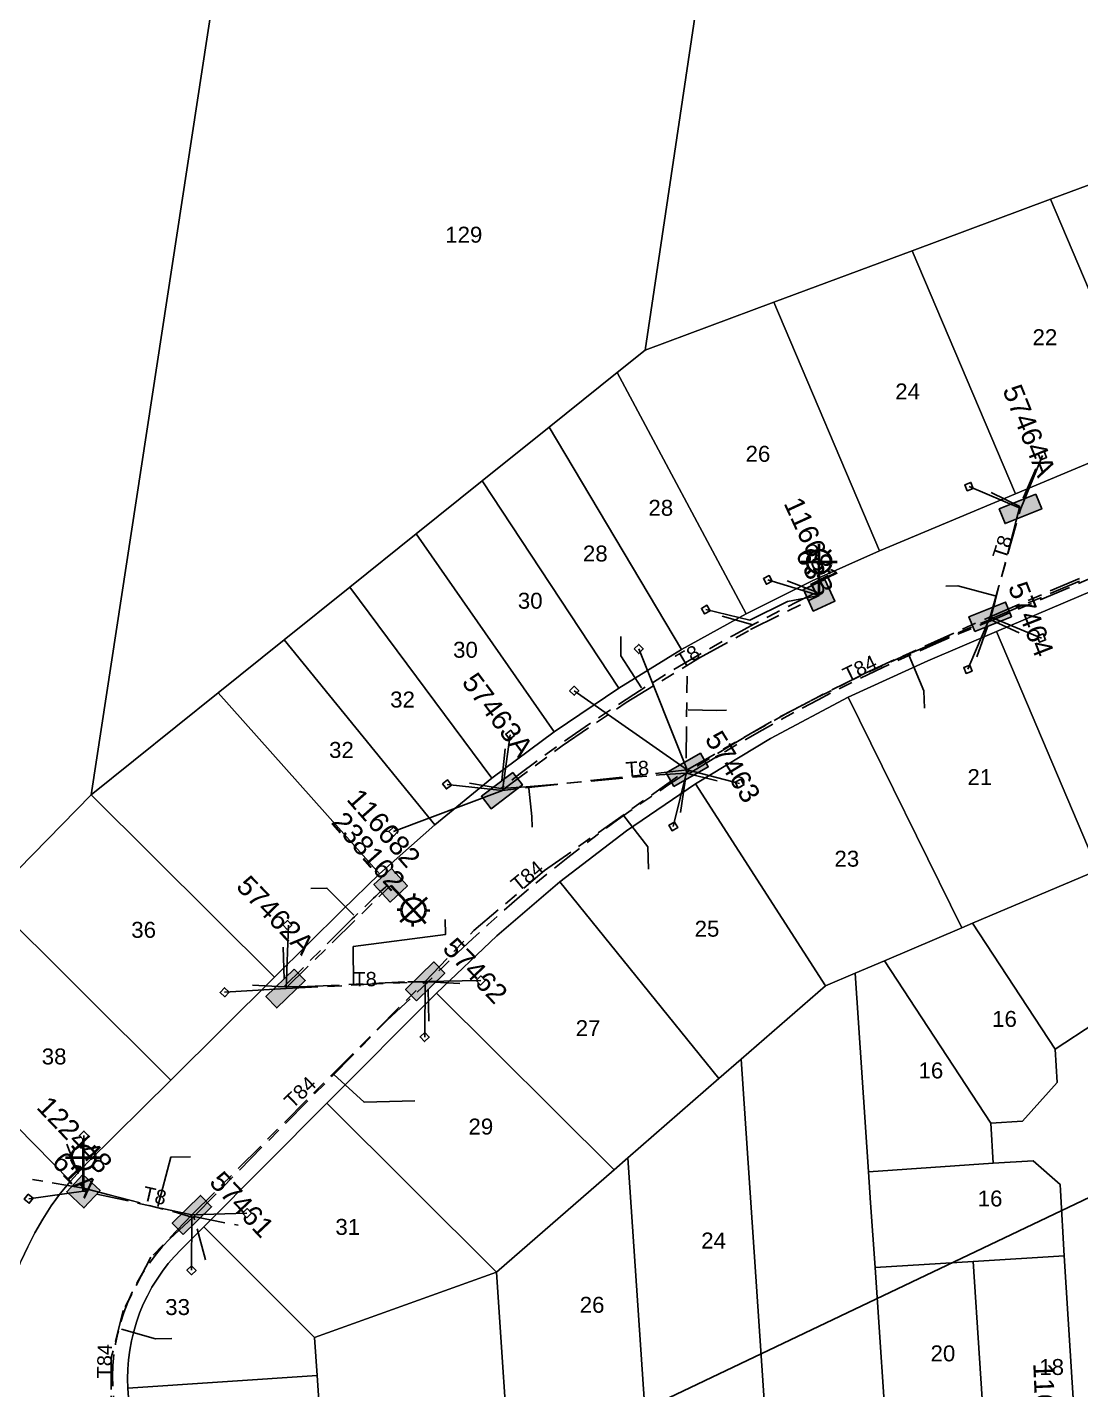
# Model space of a CAD drawing. Header units: metres. Extents: x 302094 to 304730, y 6265242 to 6268907.
# Drawn here: x 303375.8 to 303507.9, y 6267521.4 to 6267692.2 of the extents above; entities that cross this region are included whole.
import ezdxf
from ezdxf.enums import TextEntityAlignment as Align

# ---------------------------------------------------------------- set-up
doc = ezdxf.new("R2010")
doc.units = ezdxf.units.M
doc.linetypes.add('Cable Exist UG', pattern=[8.2, 4, -1.2, 1.8, -1.2])
doc.layers.get('0').update_dxf_attribs({"color": 6})
for name, color, linetype in [('_User_LV_Exist', 7, 'Continuous'), ('Duct_SP_EXT', 7, 'Continuous'), ('Equip_SP_SL_EXT', 7, 'Continuous'), ('Mains_LV_EXT', 5, 'Continuous'), ('Mains_LV_SL_EXT', 4, 'Continuous'), ('Services_SP_EXT', 7, 'Continuous'), ('SupportsUG_SP_LV_EXT', 7, 'Continuous'), ('SupportsUG_SP_LV_SL_EXT', 7, 'Continuous'), ('Trench_SP_EXT', 7, 'Continuous')]:
    doc.layers.add(name, color=color, linetype=linetype)
for name, color, linetype, lineweight in [('Cadastre Buildings_SP_EXT', 9, 'Continuous', 5), ('Cadastre Land Parcels_SP_EXT', 7, 'Continuous', 5), ('Cadastre Roads_SP_EXT', 9, 'Continuous', 5)]:
    doc.layers.add(name, color=color, linetype=linetype, lineweight=lineweight)
doc.styles.add('COLUMN_LABEL', font='arial.ttf')
doc.styles.add('iecARIAL', font='arial.ttf', dxfattribs={"height": 2})
doc.styles.add('POLE_LABEL', font='arial.ttf')
doc.styles.get("Standard").update_dxf_attribs({"font": 'arial.ttf'})

# ---------------------------------------------------------------- blocks, each defined once
blk = doc.blocks.new('COLUMN_EXT')
blk.add_hatch(color=256).paths.add_polyline_path([(-1.49, 1.48), (-1.49, -1.49), (1.48, -1.49), (1.48, 1.48)])
blk.add_lwpolyline([(-1.49, -1.49), (1.48, -1.49), (1.48, 1.48), (-1.49, 1.48)], close=True)
for tag, height, style, flags, p in [('ASSET_NUM', 2.5, 'COLUMN_LABEL', 8, (2, 2)), ('STRUCTURE_PLANT_NUMBER', 0.2, 'POLE_LABEL', 9, (1.81, 0.03)), ('STREET_CODE', 0.2, 'COLUMN_LABEL', 9, (1.81, -0.2))]:
    blk.add_attdef(tag, text='', height=height, dxfattribs=dict(style=style, flags=flags)).set_placement(p, align=Align.MIDDLE_LEFT)
at = {"flags": 9}
for tag, p in [('COLUMN_TYPE', (1.81, -0.4)), ('OWNED_BY', (1.81, -0.6)), ('STATE', (1.81, -0.8)), ('USAGE', (1.81, -1)), ('STREETNAME', (1.81, -1.6)), ('SUBURB', (1.81, -1.8)), ('LEGEND', (1.81, -1.2)), ('LOCATION', (1.81, -1.4)), ('NOTES', (1.81, -2))]:
    blk.add_attdef(tag, text='', height=0.2, dxfattribs=at).set_placement(p, align=Align.MIDDLE_LEFT)
at = {"flags": 1}
blk.add_attdef('Z', (1.81, -2.35), '', height=0.2, dxfattribs=at)
blk = doc.blocks.new('PILLAR_EXT')
blk.add_hatch(color=256).paths.add_polyline_path([(-2.475, 0.99), (-2.475, -0.99), (2.475, -0.99), (2.475, 0.99)])
blk.add_lwpolyline([(-2.475, -0.99), (2.475, -0.99), (2.475, 0.99), (-2.475, 0.99)], close=True)
at = {"style": 'iecARIAL', "flags": 8}
blk.add_attdef('ASSET_NUM', (1.5, 3.5), '', height=2.5, dxfattribs=at)
for tag, p, flags in [('OWNED_BY', (0, -0.2), 9), ('STATE', (0, -0.4), 9), ('SUPPORT_TYPE', (0, -0.6), 9), ('STREETNAME', (0, -1.8), 9), ('USAGE', (0, -0.8), 9), ('LEGEND', (0, -1), 9), ('LOCATION', (0, -1.2), 9), ('NOTES', (0, -1.4), 9), ('PARENT', (0, -1.6), 9), ('SUBURB', (0, -2), 1)]:
    blk.add_attdef(tag, p, '', height=0.2, dxfattribs=dict(flags=flags))
blk = doc.blocks.new('SL_LANTERN_EXT')
at = {"lineweight": 40}
for p, q in [((-1.46, 5.68), (-1.06, 5.28)), ((0, 1.97), (0, 6.47)), ((1.46, 5.68), (1.06, 5.28)), ((-2.25, 4.22), (2.25, 4.22)), ((-1.46, 2.76), (-1.06, 3.16)), ((0, 0), (0, 2.72)), ((1.46, 2.76), (1.06, 3.16))]:
    blk.add_line(p, q, dxfattribs=at)
blk.add_circle((0, 4.22), 1.5, dxfattribs=at)
at = {"style": 'iecARIAL', "flags": 8}
blk.add_attdef('ASSET_NUM', (1.5, 1.5), '', height=2.5, dxfattribs=at)
for tag, p, height, flags in [('OPERATING_VOLTAGE', (0.98, -1.65), 0.2, 9), ('ORIENTATION', (0.98, -1.85), 0.2, 9), ('CONSTRUCTED_VOLTAGE', (0.98, -0.65), 0.2, 9), ('CONTROL_TYPE', (0.98, -0.85), 0.2, 9), ('LANTERN_PURPOSE', (0.98, -1.05), 0.2, 9), ('LANTERN_TYPE', (0.98, -1.25), 0.2, 9), ('NO_PHASES', (0.98, -1.45), 0.2, 9), ('LNUMBER', (2.18, -3.25), 2.5, 8), ('OWNED_BY', (0.98, -2.05), 0.2, 9), ('STATE', (0.98, -2.25), 0.2, 9), ('USAGE', (0.98, -2.45), 0.2, 9), ('CEXIST', (0.98, -2.65), 0.2, 9), ('CNEW', (0.98, -2.85), 0.2, 9), ('CNUMBER', (0.98, -3.05), 0.2, 9), ('CREMOVE', (0.98, -3.25), 0.2, 9), ('CREPLACE', (0.98, -3.45), 0.2, 9), ('LKINGHEIGHT', (0.98, -3.65), 0.2, 9), ('LBRACKET', (0.98, -3.85), 0.2, 9), ('LBRACKETVOCAB', (0.98, -4.05), 0.2, 9), ('LCATEGORY', (0.98, -4.25), 0.2, 9), ('LCHARGE1', (0.98, -4.45), 0.2, 9), ('LCHARGE1PERCENT', (0.98, -4.65), 0.2, 9), ('LCHARGE2', (0.98, -4.85), 0.2, 9), ('LCHARGE2PERCENT', (0.98, -5.05), 0.2, 9), ('LCHARGE3', (0.98, -5.25), 0.2, 9), ('LCHARGE3PERCENT', (0.98, -5.45), 0.2, 9), ('LEXIST', (0.98, -5.65), 0.2, 9), ('LLAMP', (0.98, -5.85), 0.2, 9), ('LLAMPVOCAB', (0.98, -6.05), 0.2, 9), ('LMAST', (0.98, -6.25), 0.2, 9), ('LMASTVOCAB', (0.98, -6.45), 0.2, 9), ('LNEW', (0.98, -6.65), 0.2, 9), ('LANTNUMBER', (0.98, -6.85), 0.2, 9), ('LOUTREACH', (0.98, -7.25), 0.2, 9), ('LOUTREACHVOCAB', (0.98, -7.45), 0.2, 9), ('LRATECODE', (0.98, -7.65), 0.2, 9), ('LREMOVE', (0.98, -7.85), 0.2, 9), ('LREPLACE', (0.98, -8.05), 0.2, 9), ('LTYPE', (0.98, -8.25), 0.2, 9), ('LTYPEVOCAB', (0.98, -8.45), 0.2, 9), ('LEGEND', (0.98, -8.65), 0.2, 9), ('STREETNAME', (0.98, -9.25), 0.2, 9), ('SUBURB', (0.98, -9.45), 0.2, 1), ('LOCATION', (0.98, -8.85), 0.2, 9), ('NOTES', (0.98, -9.05), 0.2, 9)]:
    blk.add_attdef(tag, p, '', height=height, dxfattribs=dict(flags=flags))
blk = doc.blocks.new('CCP_EXT')
at = {"flags": 9}
for tag, p in [('STATE', (0, -1.8)), ('LIFE_SUPPORT', (0, -1.6)), ('NOTES', (0, -2))]:
    blk.add_attdef(tag, text='', height=0.2, dxfattribs=at).set_placement(p, align=Align.MIDDLE_LEFT)
blk.add_wipeout([(0, 0.57), (0.57, 0), (0, -0.57), (-0.57, 0)])
blk.add_lwpolyline([(-0.57, 0), (0, 0.57), (0.57, 0), (0, -0.57), (-0.57, 0)])
at = {"flags": 1}
blk.add_attdef('Z', (0, 0), '', height=0.2, dxfattribs=at)
at = {"flags": 9}
for tag, p in [('CCP_TYPE', (0, 0)), ('CONSTRUCTED_VOLTAGE', (0, -0.2)), ('OPERATING_VOLTAGE', (0, -0.6)), ('ORIENTATION', (0, -0.8)), ('OWNED_BY', (0, -1)), ('NO_PHASES', (0, -0.4)), ('USAGE', (0, -1.2)), ('LEGEND', (0, -1.4))]:
    blk.add_attdef(tag, text='', height=0.2, dxfattribs=at).set_placement(p, align=Align.MIDDLE_LEFT)

msp = doc.modelspace()

# ---------------------------------------------------------------- linework, layer by layer
at = {"layer": 'Cadastre Buildings_SP_EXT', "linetype": 'Continuous'}
for points in [[(303481.31, 6267548.71), (303479.64, 6267573.62), (303475.92, 6267572.04), (303465.32, 6267562.83), (303468.78, 6267511.38), (303483.75, 6267512.39), (303482.12, 6267536.72), (303481.57, 6267544.81), (303481.31, 6267548.71)], [(303413.19, 6267507.64), (303436.44, 6267509.2), (303434.63, 6267536.15), (303411.83, 6267527.96), (303412.15, 6267523.17), (303413.19, 6267507.64)]]:
    msp.add_lwpolyline(points, close=True, dxfattribs=at)
at = {"layer": 'Cadastre Land Parcels_SP_EXT', "linetype": 'Continuous'}
for points in [[(303469.43, 6267657.76), (303486.78, 6267664.21), (303504.14, 6267670.67), (303517.21, 6267675.53), (303542.35, 6267840.16), (303480.79, 6267836.19), (303453.28, 6267651.75), (303469.43, 6267657.76)], [(303453.28, 6267651.75), (303480.79, 6267836.19), (303419.96, 6267832.24), (303383.82, 6267596), (303399.73, 6267608.77), (303408, 6267615.41), (303416.27, 6267622.05), (303424.57, 6267628.71), (303432.86, 6267635.36), (303441.24, 6267642.09), (303449.76, 6267648.93), (303453.28, 6267651.75)], [(303328.69, 6267539.75), (303345.92, 6267557.34), (303358.73, 6267570.41), (303370.97, 6267582.9), (303383.82, 6267596), (303419.96, 6267832.24), (303359.22, 6267828.34), (303314.02, 6267524.79), (303328.69, 6267539.75)], [(303533.87, 6267648.01), (303521.51, 6267677.36), (303517.37, 6267675.6), (303517.21, 6267675.53), (303504.14, 6267670.67), (303516.81, 6267640.87), (303529.72, 6267646.27), (303533.87, 6267648.01)], [(303516.81, 6267640.87), (303504.14, 6267670.67), (303486.78, 6267664.21), (303499.74, 6267633.72), (303516.81, 6267640.87)], [(303499.74, 6267633.72), (303486.78, 6267664.21), (303469.43, 6267657.76), (303482.67, 6267626.58), (303499.74, 6267633.72)], [(303465.94, 6267618.69), (303474.22, 6267622.82), (303482.67, 6267626.58), (303469.43, 6267657.76), (303453.28, 6267651.75), (303449.76, 6267648.93), (303465.94, 6267618.69)], [(303457.86, 6267614.2), (303465.94, 6267618.69), (303449.76, 6267648.93), (303441.24, 6267642.09), (303457.86, 6267614.2)], [(303457.86, 6267614.2), (303441.24, 6267642.09), (303432.86, 6267635.36), (303449.97, 6267609.36), (303457.86, 6267614.2)], [(303449.97, 6267609.36), (303432.86, 6267635.36), (303424.57, 6267628.71), (303441.89, 6267603.9), (303449.97, 6267609.36)], [(303434.07, 6267598.07), (303441.89, 6267603.9), (303424.57, 6267628.71), (303416.27, 6267622.05), (303434.07, 6267598.07)], [(303527.08, 6267593.81), (303514.36, 6267623.71), (303497.34, 6267616.47), (303510.05, 6267586.56), (303516.81, 6267589.44), (303520.57, 6267591.03), (303527.08, 6267593.81)], [(303426.9, 6267592.23), (303434.07, 6267598.07), (303416.27, 6267622.05), (303408, 6267615.41), (303426.9, 6267592.23)], [(303510.05, 6267586.56), (303497.34, 6267616.47), (303488.74, 6267612.81), (303478.74, 6267608.22), (303493.01, 6267579.31), (303494.36, 6267579.89), (303510.05, 6267586.56)], [(303426.9, 6267592.23), (303408, 6267615.41), (303399.73, 6267608.77), (303419.99, 6267586.07), (303426.9, 6267592.23)], [(303493.01, 6267579.31), (303478.74, 6267608.22), (303469.02, 6267603.07), (303459.61, 6267597.38), (303475.92, 6267572.04), (303479.64, 6267573.62), (303483.3, 6267575.18), (303493.01, 6267579.31)], [(303462.55, 6267560.42), (303465.32, 6267562.83), (303475.92, 6267572.04), (303459.61, 6267597.38), (303450.94, 6267591.46), (303442.6, 6267585.08), (303462.55, 6267560.42)], [(303406.79, 6267573.12), (303383.82, 6267596), (303370.97, 6267582.9), (303393.79, 6267560.22), (303406.79, 6267573.12)], [(303504.7, 6267564.1), (303509.67, 6267567.36), (303509.41, 6267571.16), (303514.72, 6267577.17), (303516.81, 6267589.44), (303510.05, 6267586.56), (303494.36, 6267579.89), (303504.7, 6267564.1)], [(303449.39, 6267548.97), (303451.12, 6267550.48), (303462.55, 6267560.42), (303442.6, 6267585.08), (303434.68, 6267578.31), (303427.14, 6267571.13), (303449.39, 6267548.97)], [(303381.21, 6267547.55), (303383.33, 6267549.84), (303393.79, 6267560.22), (303370.97, 6267582.9), (303358.73, 6267570.41), (303381.21, 6267547.55)], [(303504.7, 6267564.1), (303494.36, 6267579.89), (303493.01, 6267579.31), (303483.3, 6267575.18), (303496.65, 6267554.8), (303500.63, 6267555.05), (303504.96, 6267559.92), (303504.7, 6267564.1)], [(303496.65, 6267554.8), (303483.3, 6267575.18), (303479.64, 6267573.62), (303481.31, 6267548.71), (303496.94, 6267549.82), (303496.65, 6267554.8)], [(303434.63, 6267536.15), (303449.39, 6267548.97), (303427.14, 6267571.13), (303413.38, 6267557.32), (303434.63, 6267536.15)], [(303381.21, 6267547.55), (303358.73, 6267570.41), (303345.92, 6267557.34), (303372.77, 6267530.02), (303373.2, 6267531.94), (303373.71, 6267533.84), (303374.33, 6267535.71), (303375.04, 6267537.54), (303375.85, 6267539.33), (303376.75, 6267541.08), (303377.74, 6267542.79), (303378.81, 6267544.43), (303379.97, 6267546.02), (303381.21, 6267547.55)], [(303510.2, 6267558.99), (303509.67, 6267567.36), (303504.7, 6267564.1), (303504.96, 6267559.92), (303500.63, 6267555.05), (303496.65, 6267554.8), (303496.94, 6267549.82), (303501.97, 6267550.1), (303505.33, 6267547.12), (303505.38, 6267546.37), (303505.85, 6267538.17), (303507.09, 6267518.34), (303506.29, 6267518.33), (303506.55, 6267513.92), (303513.05, 6267514.36), (303511.39, 6267538.78), (303510.2, 6267558.99)], [(303465.32, 6267562.83), (303462.55, 6267560.42), (303451.12, 6267550.48), (303453.82, 6267510.38), (303468.78, 6267511.38), (303465.32, 6267562.83)], [(303434.63, 6267536.15), (303413.38, 6267557.32), (303397.93, 6267541.81), (303411.83, 6267527.96), (303434.63, 6267536.15)], [(303451.12, 6267550.48), (303449.39, 6267548.97), (303434.63, 6267536.15), (303436.44, 6267509.2), (303453.82, 6267510.38), (303451.12, 6267550.48)], [(303505.85, 6267538.17), (303505.38, 6267546.37), (303505.33, 6267547.12), (303501.97, 6267550.1), (303496.94, 6267549.82), (303481.31, 6267548.71), (303481.57, 6267544.81), (303482.12, 6267536.72), (303494.43, 6267537.47), (303505.85, 6267538.17)], [(303411.83, 6267527.96), (303397.93, 6267541.81), (303395.1, 6267538.97), (303394.27, 6267538.11), (303393.49, 6267537.2), (303392.75, 6267536.25), (303392.07, 6267535.26), (303391.44, 6267534.24), (303390.87, 6267533.18), (303390.35, 6267532.1), (303389.89, 6267530.99), (303389.49, 6267529.86), (303389.15, 6267528.7), (303388.87, 6267527.54), (303388.66, 6267526.35), (303388.51, 6267525.16), (303388.42, 6267523.97), (303388.39, 6267522.77), (303388.43, 6267521.57), (303412.15, 6267523.17), (303411.83, 6267527.96)], [(303494.43, 6267537.47), (303482.12, 6267536.72), (303483.75, 6267512.39), (303496.02, 6267513.22), (303494.43, 6267537.47)], [(303506.55, 6267513.92), (303506.29, 6267518.33), (303507.09, 6267518.34), (303505.85, 6267538.17), (303494.43, 6267537.47), (303496.02, 6267513.22), (303506.55, 6267513.92)], [(303412.15, 6267523.17), (303388.43, 6267521.57), (303388.96, 6267513.65), (303390.24, 6267509.92), (303393.2, 6267507.32), (303397.08, 6267506.56), (303413.19, 6267507.64), (303412.15, 6267523.17)]]:
    msp.add_lwpolyline(points, close=True, dxfattribs=at)
at = {"layer": 'Duct_SP_EXT', "linetype": 'Continuous'}
for points in [[(303491, 6267622.15), (303492.52, 6267622.19), (303497.18, 6267620.96)], [(303488.31, 6267606.87), (303488.26, 6267609.05), (303486.39, 6267613.42)], [(303463.49, 6267606.6), (303462.29, 6267606.57), (303458.67, 6267606.65)], [(303439.1, 6267591.93), (303439.06, 6267593.29), (303438.72, 6267596.84)], [(303453.69, 6267586.68), (303453.64, 6267589.46), (303450.62, 6267593.36)], [(303411.35, 6267584.25), (303413.38, 6267584.29), (303416.75, 6267580.88)], [(303428.22, 6267580.34), (303428.26, 6267578.48), (303416.68, 6267576.97), (303416.73, 6267572.23)], [(303424.41, 6267557.61), (303418.04, 6267557.45), (303414.25, 6267560.92)], [(303396.27, 6267550.6), (303393.8, 6267550.55), (303392.19, 6267544.37)], [(303393.95, 6267527.83), (303391.9, 6267527.77), (303387.63, 6267528.98)]]:
    msp.add_lwpolyline(points, dxfattribs=at)
at = {"layer": 'Mains_LV_EXT', "linetype": 'Cable Exist UG'}
for points in [[(303496.56, 6267618.32), (303530.46, 6267632.87)], [(303496.56, 6267618.32), (303500.39, 6267631.88)], [(303458.56, 6267599.12), (303435.38, 6267596.53)], [(303408.25, 6267571.7), (303425.7, 6267572.59)], [(303396.45, 6267543.31), (303382.91, 6267546.27)]]:
    msp.add_lwpolyline(points, dxfattribs=at)
at = {"layer": 'Trench_SP_EXT', "linetype": 'Cable Exist UG'}
for points in [[(303502.27, 6267636.86), (303500.28, 6267632.16), (303495.81, 6267634.34)], [(303496.55, 6267618.01), (303529.58, 6267632.05)], [(303500.28, 6267632.16), (303499.79, 6267630.21)], [(303499.79, 6267630.21), (303497.17, 6267620.29)], [(303474.81, 6267621.39), (303471.11, 6267622.81)], [(303497.17, 6267620.29), (303496.56, 6267617.99)], [(303466.78, 6267617.31), (303462.65, 6267618.48)], [(303487.78, 6267614.26), (303496.56, 6267617.99)], [(303458.43, 6267600.57), (303458.56, 6267610.89)], [(303435.74, 6267601.75), (303435.19, 6267596.77), (303430.34, 6267597.63)], [(303438.35, 6267596.99), (303455.1, 6267598.49)], [(303455.1, 6267598.49), (303458.44, 6267598.7)], [(303457.74, 6267593.77), (303458.44, 6267598.7), (303463.23, 6267597.51)], [(303435.19, 6267596.77), (303438.35, 6267596.99)], [(303407.89, 6267576.9), (303408.04, 6267571.91), (303403.15, 6267572.17)], [(303408.04, 6267571.91), (303410.92, 6267571.94)], [(303410.92, 6267571.94), (303423.54, 6267572.56)], [(303420.89, 6267567.67), (303425.91, 6267572.38)], [(303423.54, 6267572.56), (303426.05, 6267572.53)], [(303425.91, 6267572.38), (303426.05, 6267572.53)], [(303426.16, 6267567.62), (303426.05, 6267572.53), (303430.93, 6267572.27)], [(303382.87, 6267546.66), (303386.07, 6267545.83)], [(303386.07, 6267545.83), (303394.23, 6267543.68)], [(303393.68, 6267540.32), (303396.67, 6267543.1)], [(303394.23, 6267543.68), (303396.56, 6267543)]]:
    msp.add_lwpolyline(points, dxfattribs=at)
for points in [[(303421.02, 6267584.71, 0.008281), (303416.26, 6267580.13)], [(303386.62, 6267520.28, -0.223784), (303393.68, 6267540.32)]]:
    msp.add_lwpolyline(points, format="xyb", dxfattribs=at)

# ---------------------------------------------------------------- block references
at = {"layer": 'Equip_SP_SL_EXT'}
ref = msp.add_blockref('SL_LANTERN_EXT', (303475.11, 6267621), dxfattribs=at)
ref.add_attrib('ASSET_NUM', '116681', dxfattribs={"layer": '0', "height": 2.5, "rotation": 294.6556, "style": 'iecARIAL'}).set_placement((303476.61, 6267622.5), align=Align.MIDDLE_RIGHT)
ref = msp.add_blockref('SL_LANTERN_EXT', (303421.38, 6267584.64), dxfattribs=dict(at, rotation=222.5947167026344))
ref.add_attrib('ASSET_NUM', '116682', dxfattribs={"layer": '0', "height": 2.5, "rotation": 311.4085, "style": 'iecARIAL'}).set_placement((303422.88, 6267586.14), align=Align.BOTTOM_RIGHT)
ref = msp.add_blockref('SL_LANTERN_EXT', (303382.84, 6267546.28), dxfattribs=at)
ref.add_attrib('ASSET_NUM', '122448', dxfattribs={"layer": '0', "height": 2.5, "rotation": 313.6853, "style": 'iecARIAL'}).set_placement((303384.34, 6267547.78), align=Align.BOTTOM_RIGHT)
ref = msp.add_blockref('SL_LANTERN_EXT', (303502.2, 6267511.62), dxfattribs=at)
ref.add_attrib('ASSET_NUM', '116685', dxfattribs={"layer": '0', "height": 2.5, "rotation": 272.4217, "style": 'iecARIAL'}).set_placement((303503.7, 6267513.12), align=Align.MIDDLE_RIGHT)
at = {"layer": 'SupportsUG_SP_LV_EXT'}
ref = msp.add_blockref('PILLAR_EXT', (303500.36, 6267631.84), dxfattribs=dict(at, rotation=201.6558922284648))
ref.add_attrib('ASSET_NUM', '57464A', dxfattribs={"layer": '0', "height": 2.5, "rotation": 291.8699, "style": 'iecARIAL'}).set_placement((303501.86, 6267635.34), align=Align.BOTTOM_RIGHT)
ref = msp.add_blockref('PILLAR_EXT', (303496.56, 6267618.32), dxfattribs=dict(at, rotation=21.60769356027216))
ref.add_attrib('ASSET_NUM', '57464', dxfattribs={"layer": '0', "height": 2.5, "rotation": 291.2402, "style": 'iecARIAL'}).set_placement((303498.06, 6267621.82), align=Align.BOTTOM_LEFT)
ref = msp.add_blockref('PILLAR_EXT', (303435.33, 6267596.52), dxfattribs=dict(at, rotation=217.2478654639053))
ref.add_attrib('ASSET_NUM', '57463A', dxfattribs={"layer": '0', "height": 2.5, "rotation": 306.936, "style": 'iecARIAL'}).set_placement((303436.83, 6267600.02), align=Align.BOTTOM_RIGHT)
ref = msp.add_blockref('PILLAR_EXT', (303458.56, 6267599.12), dxfattribs=dict(at, rotation=29.71995753778739))
ref.add_attrib('ASSET_NUM', '57463', dxfattribs={"layer": '0', "height": 2.5, "rotation": 301.3837, "style": 'iecARIAL'}).set_placement((303460.06, 6267602.62), align=Align.BOTTOM_LEFT)
ref = msp.add_blockref('PILLAR_EXT', (303408.19, 6267571.7), dxfattribs=dict(at, rotation=223.9764726348537))
ref.add_attrib('ASSET_NUM', '57462A', dxfattribs={"layer": '0', "height": 2.5, "rotation": 314.0451, "style": 'iecARIAL'}).set_placement((303409.69, 6267575.2), align=Align.BOTTOM_RIGHT)
ref = msp.add_blockref('PILLAR_EXT', (303425.7, 6267572.59), dxfattribs=dict(at, rotation=44.27981527506025))
ref.add_attrib('ASSET_NUM', '57462', dxfattribs={"layer": '0', "height": 2.5, "rotation": 313.6381, "style": 'iecARIAL'}).set_placement((303427.2, 6267576.09), align=Align.BOTTOM_LEFT)
ref = msp.add_blockref('PILLAR_EXT', (303396.45, 6267543.31), dxfattribs=dict(at, rotation=44.27981527506025))
ref.add_attrib('ASSET_NUM', '57461', dxfattribs={"layer": '0', "height": 2.5, "rotation": 313.2076, "style": 'iecARIAL'}).set_placement((303397.95, 6267546.81), align=Align.BOTTOM_LEFT)
at = {"layer": 'SupportsUG_SP_LV_SL_EXT'}
ref = msp.add_blockref('COLUMN_EXT', (303475.11, 6267621), dxfattribs=dict(at, rotation=204.6035781930491))
ref.add_attrib('ASSET_NUM', '63B', dxfattribs={"layer": '0', "height": 2.5, "rotation": 296.6564, "style": 'COLUMN_LABEL'}).set_placement((303477.11, 6267621.75), align=Align.TOP_RIGHT)
ref = msp.add_blockref('COLUMN_EXT', (303421.38, 6267584.64), dxfattribs=dict(at, rotation=222.7072619838205))
ref.add_attrib('ASSET_NUM', '238162', dxfattribs={"layer": '0', "height": 2.5, "rotation": 311.4085, "style": 'COLUMN_LABEL'}).set_placement((303423.38, 6267585.39), align=Align.TOP_RIGHT)
ref = msp.add_blockref('COLUMN_EXT', (303382.84, 6267546.28), dxfattribs=dict(at, rotation=226.9989887063961))
ref.add_attrib('ASSET_NUM', '61A', dxfattribs={"layer": '0', "height": 2.5, "rotation": 313.6853, "style": 'COLUMN_LABEL'}).set_placement((303384.84, 6267547.03), align=Align.TOP_RIGHT)

# ---------------------------------------------------------------- texts
at = {"layer": 'Cadastre Land Parcels_SP_EXT'}
for s, p in [('129', (303428.21, 6267665.23)), ('22', (303501.87, 6267652.37)), ('24', (303484.65, 6267645.57)), ('26', (303465.88, 6267637.75)), ('28', (303453.7, 6267630.98)), ('28', (303445.48, 6267625.25)), ('30', (303437.32, 6267619.33)), ('30', (303429.2, 6267613.18)), ('32', (303421.31, 6267606.94)), ('32', (303413.65, 6267600.62)), ('21', (303493.71, 6267597.21)), ('23', (303477.03, 6267586.98)), ('36', (303388.84, 6267578.06)), ('25', (303459.49, 6267578.2)), ('27', (303444.58, 6267565.73)), ('16', (303496.8, 6267566.89)), ('38', (303377.61, 6267562.18)), ('16', (303487.57, 6267560.43)), ('29', (303431.13, 6267553.39)), ('16', (303494.99, 6267544.37)), ('31', (303414.44, 6267540.81)), ('24', (303460.32, 6267539.1)), ('33', (303393.1, 6267530.76)), ('26', (303445.08, 6267531.04)), ('20', (303489.08, 6267524.95)), ('18', (303502.71, 6267523.24))]:
    msp.add_text(s, height=2, dxfattribs=at).set_placement(p)
at = {"layer": 'Mains_LV_EXT'}
for s, rotation, p in [('T8', 72.2009, (303498.51, 6267625.37)), ('T8', 30.3299, (303457.83, 6267611.85)), ('T84', 25.8647, (303478.64, 6267610.1)), ('T8', 4.2503, (303450.92, 6267598.29)), ('T84', 39.2176, (303437.38, 6267583.75)), ('T8', 0.728, (303416.71, 6267571.95)), ('T84', 44.2802, (303409.09, 6267556.54)), ('T8', 347.2239, (303390.15, 6267545.18)), ('T84', 88.9709, (303386.34, 6267522.79))]:
    msp.add_text(s, height=1.8, rotation=rotation, dxfattribs=at).set_placement(p)

# ---------------------------------------------------------------- next in the draw order: block references
at = {"layer": 'Services_SP_EXT'}
for p, rotation in [((303503.12, 6267638.52), 66.74685474460122), ((303493.92, 6267634.64), 156.6381798481641), ((303468.67, 6267622.94), 161.9993369093709), ((303460.89, 6267619.22), 165.1936220900659), ((303502.98, 6267615.65), 336.068771651841), ((303493.77, 6267611.73), 245.841069660664), ((303436.36, 6267603.53), 81.51779768984142), ((303428.44, 6267597.29), 172.7188497507352), ((303465.13, 6267597.4), 343.8771132989301), ((303456.82, 6267592.03), 255.3432926478646), ((303408.4, 6267579.66), 87.40516637561612), ((303432.67, 6267572.71), 358.9549796804567), ((303400.55, 6267571.23), 182.1456424416442), ((303425.64, 6267565.62), 269.2257751330763), ((303382.9, 6267553.25), 89.66207439870229), ((303375.98, 6267545.34), 186.6015352962202), ((303403.35, 6267543.53), 359.2621030601084), ((303396.4, 6267536.37), 269.225913179961)]:
    msp.add_blockref('CCP_EXT', p, dxfattribs=dict(at, rotation=rotation))
for p in [(303452.49, 6267614.28), (303444.39, 6267609.04), (303421.71, 6267591.37)]:
    msp.add_blockref('CCP_EXT', p, dxfattribs=at)

# ---------------------------------------------------------------- next in the draw order: linework, layer by layer
at = {"layer": '_User_LV_Exist', "linetype": 'Cable Exist UG', "flags": 128}
msp.add_lwpolyline([(303458.81, 6267598.65, -0.046298), (303496.77, 6267617.86), (303624.78, 6267672.32, -0.026893), (303646, 6267680.64, -0.072193), (303671.73, 6267685.21, -0.015514), (303684.49, 6267685.22, -0.034798), (303694.5, 6267684.22, -0.255189), (303701.61, 6267678.6, -0.255189)], format="xyb", dxfattribs=at)
at = {"layer": 'Cadastre Buildings_SP_EXT', "linetype": 'Continuous'}
msp.add_lwpolyline([(303406.79, 6267573.12), (303415.23, 6267581.49), (303419.99, 6267586.07), (303399.73, 6267608.77), (303383.82, 6267596), (303406.79, 6267573.12)], close=True, dxfattribs=at)
at = {"layer": 'Cadastre Roads_SP_EXT', "linetype": 'Continuous'}
for points in [[(303516.81, 6267640.87), (303499.74, 6267633.72), (303482.67, 6267626.58), (303474.22, 6267622.82), (303465.94, 6267618.69), (303457.86, 6267614.2), (303449.97, 6267609.36), (303441.89, 6267603.9), (303434.07, 6267598.07), (303426.9, 6267592.23), (303419.99, 6267586.07), (303415.23, 6267581.49), (303406.79, 6267573.12), (303393.79, 6267560.22), (303383.33, 6267549.84), (303381.21, 6267547.55), (303379.97, 6267546.02), (303378.81, 6267544.43), (303377.74, 6267542.79), (303376.75, 6267541.08), (303375.85, 6267539.33), (303375.04, 6267537.54)], [(303388.96, 6267513.65), (303388.43, 6267521.57), (303388.39, 6267522.77), (303388.42, 6267523.97), (303388.51, 6267525.16), (303388.66, 6267526.35), (303388.87, 6267527.54), (303389.15, 6267528.7), (303389.49, 6267529.86), (303389.89, 6267530.99), (303390.35, 6267532.1), (303390.87, 6267533.18), (303391.44, 6267534.24), (303392.07, 6267535.26), (303392.75, 6267536.25), (303393.49, 6267537.2), (303394.27, 6267538.11), (303395.1, 6267538.97), (303397.93, 6267541.81), (303413.38, 6267557.32), (303427.14, 6267571.13), (303434.68, 6267578.31), (303442.6, 6267585.08), (303450.94, 6267591.46), (303459.61, 6267597.38), (303469.02, 6267603.07), (303478.74, 6267608.22), (303488.74, 6267612.81), (303497.34, 6267616.47), (303514.36, 6267623.71)]]:
    msp.add_lwpolyline(points, dxfattribs=at)
at = {"layer": 'Duct_SP_EXT', "linetype": 'Continuous'}
msp.add_lwpolyline([(303450.22, 6267615.86), (303450.23, 6267613.42), (303452.85, 6267609.42)], dxfattribs=at)
at = {"layer": 'Mains_LV_EXT', "linetype": 'Cable Exist UG'}
for points in [[(303435.33, 6267596.52), (303442.88, 6267602.15), (303450.92, 6267607.57), (303460.11, 6267613.17), (303466.49, 6267616.71), (303475.11, 6267621)], [(303458.56, 6267599.12), (303470.42, 6267605.89), (303480.88, 6267611.26), (303496.56, 6267618.32)], [(303425.7, 6267572.59), (303431.81, 6267578.96), (303440.68, 6267586.51), (303458.56, 6267599.12)], [(303396.45, 6267543.31), (303425.7, 6267572.59)], [(303396.45, 6267543.31), (303391.3, 6267538), (303387.84, 6267531.32), (303386.34, 6267525.44), (303386.33, 6267520.61), (303386.76, 6267513.68), (303388.28, 6267508.99), (303392.05, 6267505.54), (303397.51, 6267504.66), (303413.22, 6267505.65)]]:
    msp.add_lwpolyline(points, dxfattribs=at)
at = {"layer": 'Mains_LV_SL_EXT', "linetype": 'Cable Exist UG'}
msp.add_lwpolyline([(303408.19, 6267571.7), (303421.38, 6267584.64)], dxfattribs=at)
at = {"layer": 'Services_SP_EXT'}
for points in [[(303500.39, 6267631.88), (303503.12, 6267638.52)], [(303500.39, 6267631.88), (303493.92, 6267634.64)], [(303475.11, 6267621), (303468.67, 6267622.94)], [(303475.11, 6267621), (303471.15, 6267620.25), (303466.42, 6267617.89), (303460.89, 6267619.22)], [(303496.56, 6267618.32), (303493.77, 6267611.73)], [(303496.56, 6267618.32), (303502.98, 6267615.65)], [(303452.49, 6267614.28), (303458.56, 6267599.12)], [(303444.39, 6267609.04), (303458.56, 6267599.12)], [(303435.38, 6267596.53), (303436.36, 6267603.53)], [(303458.56, 6267599.12), (303456.82, 6267592.03)], [(303458.56, 6267599.12), (303465.13, 6267597.4)], [(303435.38, 6267596.53), (303428.44, 6267597.29)], [(303421.71, 6267591.37), (303435.38, 6267596.53)], [(303408.25, 6267571.7), (303408.55, 6267579.65)], [(303408.25, 6267571.7), (303400.55, 6267571.23)], [(303425.7, 6267572.59), (303425.64, 6267565.62)], [(303425.7, 6267572.59), (303432.67, 6267572.71)], [(303382.91, 6267546.27), (303382.9, 6267553.25)], [(303517.11, 6267549.39), (303390.91, 6267489.22)], [(303382.84, 6267546.28), (303375.98, 6267545.34)], [(303396.45, 6267543.31), (303396.4, 6267536.37)], [(303396.45, 6267543.31), (303403.35, 6267543.53)]]:
    msp.add_lwpolyline(points, dxfattribs=at)
at = {"layer": 'Trench_SP_EXT', "linetype": 'Cable Exist UG'}
for points in [[(303474.81, 6267621.39, 0.053014), (303435.14, 6267596.76)], [(303458.44, 6267598.7, -0.043986), (303487.78, 6267614.26)], [(303426.05, 6267572.53, -0.055698), (303458.47, 6267598.69)]]:
    msp.add_lwpolyline(points, format="xyb", dxfattribs=at)
for points in [[(303494.89, 6267613.3), (303496.56, 6267617.99), (303501.07, 6267615.88)], [(303416.26, 6267580.13), (303407.98, 6267571.92)], [(303396.67, 6267543.1), (303420.89, 6267567.67)], [(303380.75, 6267552.18), (303382.87, 6267546.66), (303376.46, 6267547.76)], [(303398.15, 6267537.69), (303396.67, 6267543.1), (303402.24, 6267542.02)]]:
    msp.add_lwpolyline(points, dxfattribs=at)

doc.saveas('drawing.dxf')
